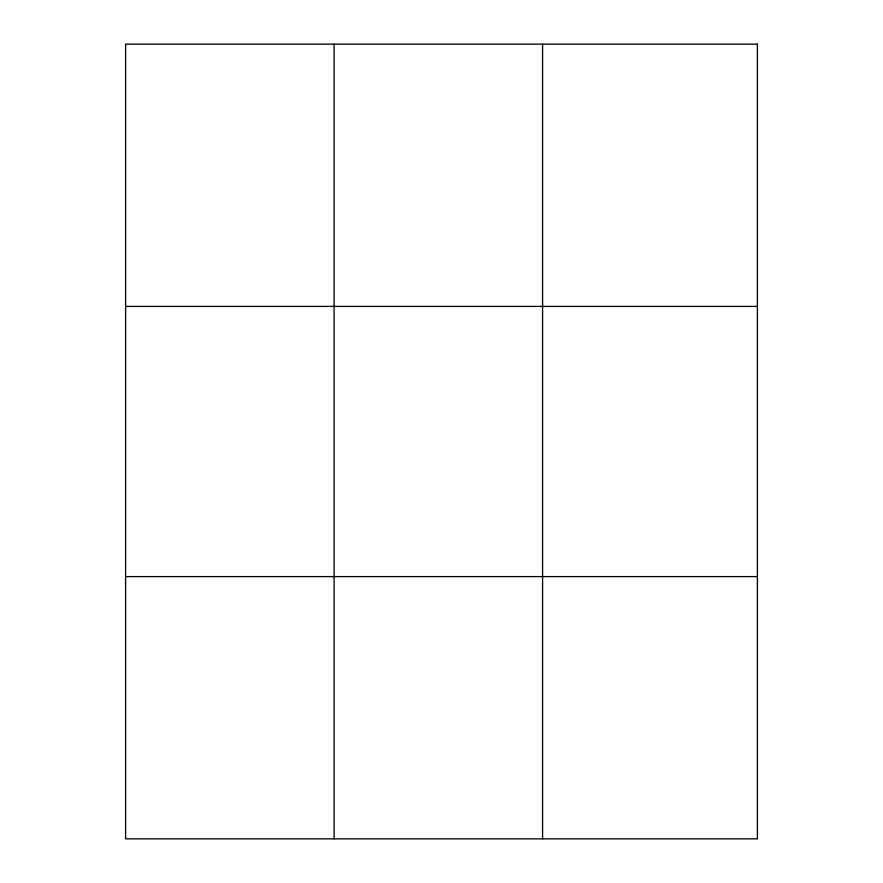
<?xml version="1.0" encoding="UTF-8"?>
<svg xmlns="http://www.w3.org/2000/svg" width="883" height="883" viewBox="0 0 883 883"><rect width="100%" height="100%" fill="white"/><g stroke="black" fill="none" stroke-linecap="round" stroke-linejoin="round"><path stroke-width="1.32" d="M334.094 44.15L334.094 838.85M542.581 44.15L542.581 838.85M125.607 306.401L757.393 306.401M125.607 576.599L757.393 576.599M757.393 44.15L757.393 838.85L125.607 838.85L125.607 44.15L757.393 44.15"/></g></svg>
